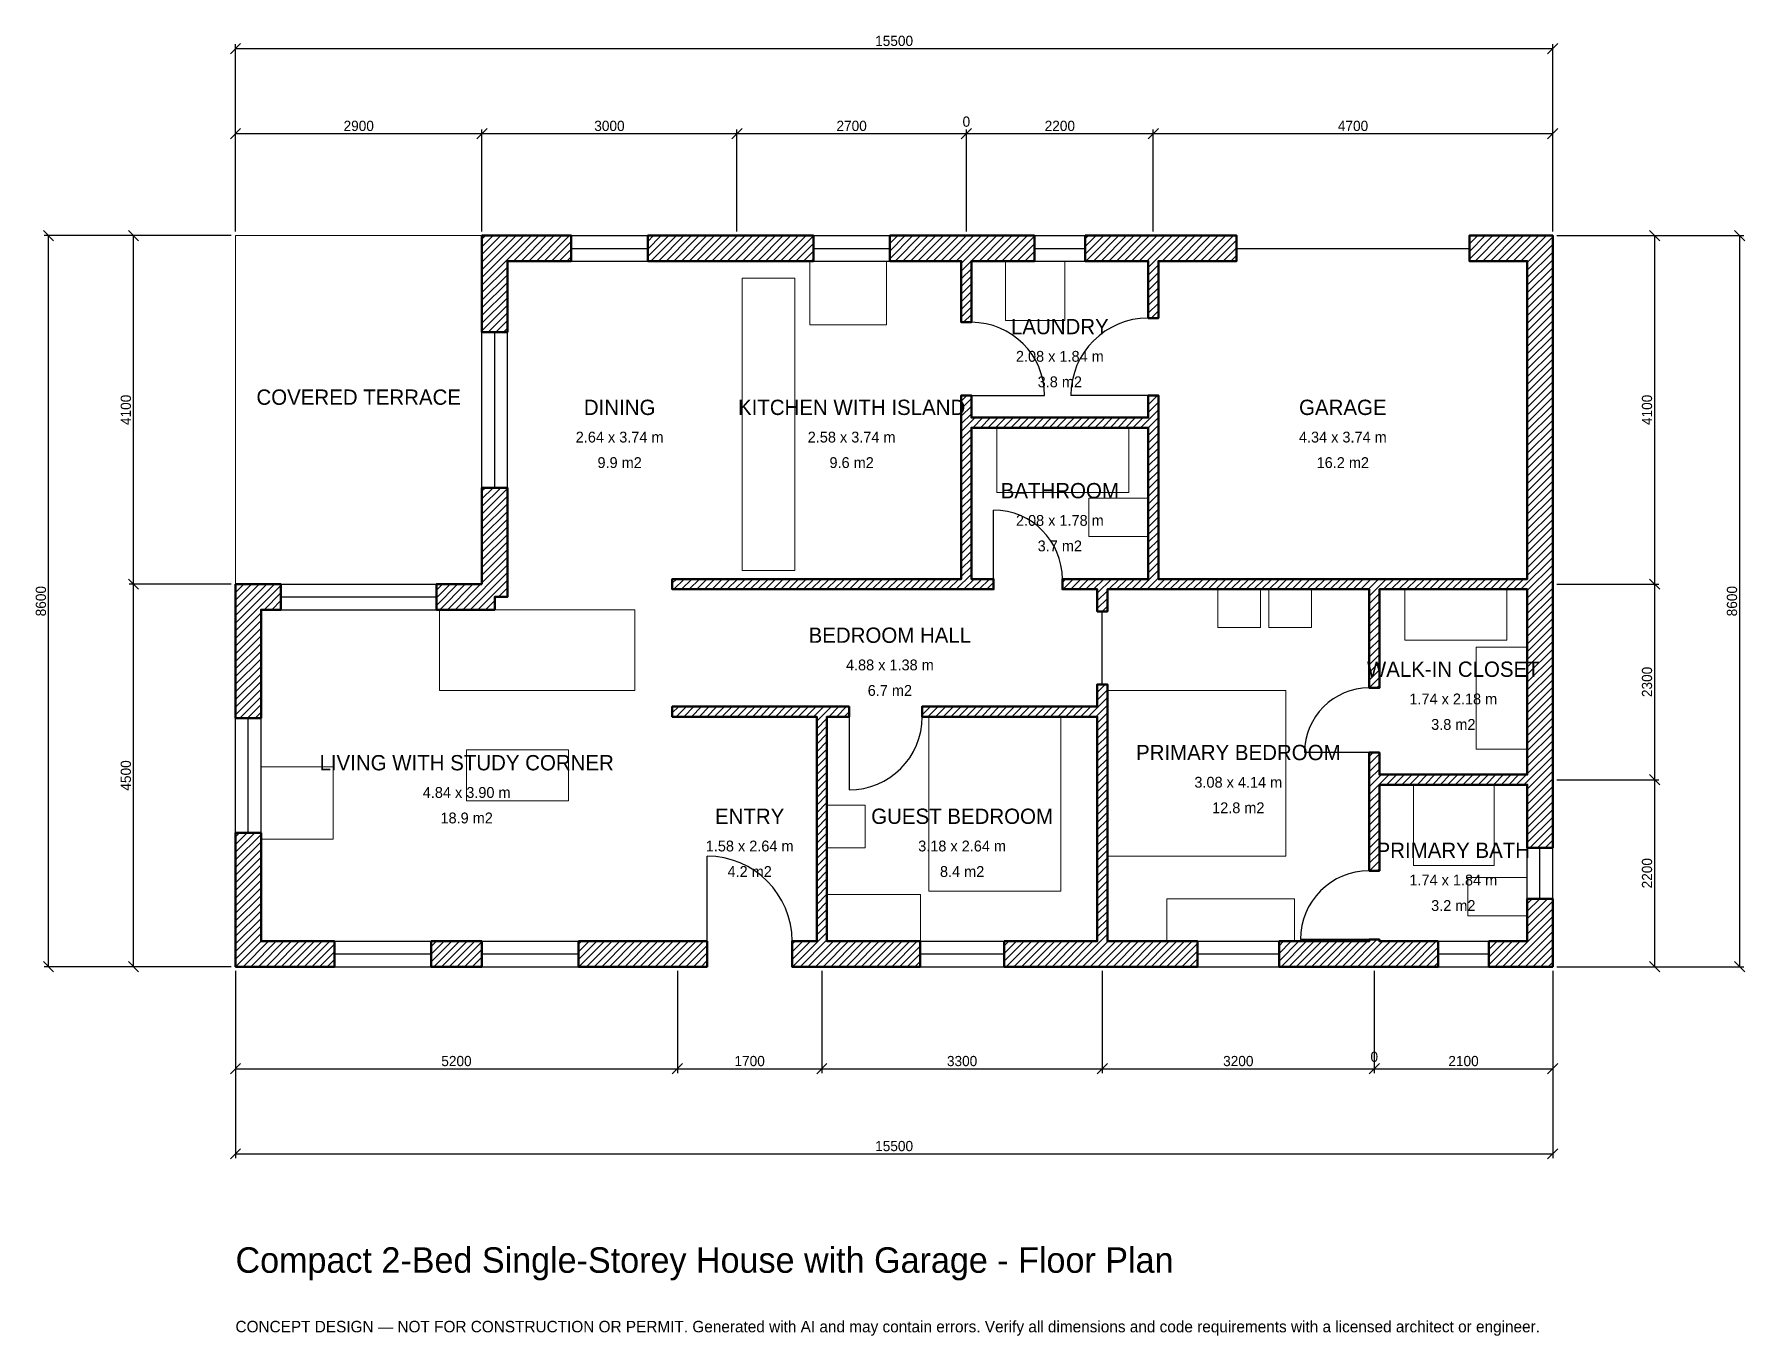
# Model space of a CAD drawing. Header units: millimetres. Extents: x -2369 to 17760, y -4341 to 10969.
import ezdxf
from ezdxf.enums import TextEntityAlignment as Align

# ---------------------------------------------------------------- set-up
doc = ezdxf.new("R2010")
doc.units = ezdxf.units.MM
doc.linetypes.add('DASHED', pattern=[1.524, 1.27, -0.254])
for name, color, linetype, lineweight in [('A-ANNO-DIMS', 1, 'Continuous', 13), ('A-ANNO-TEXT', 7, 'Continuous', 18), ('A-AREA-IDEN', 7, 'Continuous', 18), ('A-DOOR', 2, 'Continuous', 25), ('A-FLOR-FIXT', 9, 'Continuous', 13), ('A-FURN', 9, 'Continuous', 13), ('A-GLAZ', 4, 'Continuous', 25), ('A-SITE-PAVE', 8, 'Continuous', 13), ('A-WALL', 7, 'Continuous', 50), ('A-WALL-PATT', 8, 'Continuous', 13)]:
    doc.layers.add(name, color=color, linetype=linetype, lineweight=lineweight)
doc.dimstyles.new('PLAN', dxfattribs={"dimtxt": 120, "dimasz": 80, "dimexe": 50, "dimexo": 50, "dimgap": 30, "dimtad": 1, "dimdec": 0, "dimtsz": 60, "dimcen": 2.5, "dimclrd": 1, "dimclre": 1, "dimazin": 3, "dimtfac": 1, "dimtmove": 0, "dimatfit": 3})

msp = doc.modelspace()

# ---------------------------------------------------------------- hatches: boundary and pattern name
at = {"layer": 'A-WALL-PATT'}
h = msp.add_hatch(dxfattribs=at)
h.set_pattern_fill('ANSI31', color=8, scale=20)
h.paths.add_polyline_path([(0, 4500.001), (300, 4500.001), (300, 4500), (535, 4500), (535, 4200), (300, 4200), (300, 2925), (0, 2925), (0, 4200), (-0.001, 4200), (-0.001, 4500), (0, 4500), (0, 4500.001)])
h.paths.add_polyline_path([(2900, 4500), (2900, 5635), (3200, 5635), (3200, 4350), (3050, 4350), (3050, 4200), (2365, 4200), (2365, 4500), (2900, 4500)])
h.paths.add_polyline_path([(2900, 8300), (2899.999, 8300), (2899.999, 8600), (2900, 8600), (2900, 8600.001), (3200, 8600.001), (3200, 8600), (3950, 8600), (3950, 8300), (3200, 8300), (3200, 7465), (2900, 7465), (2900, 8300)])
h.paths.add_polyline_path([(5750, 8600), (6050, 8600), (6800, 8600), (6800, 8300), (6050, 8300), (5750, 8300), (4850, 8300), (4850, 8600), (5750, 8600)])
h.paths.add_polyline_path([(8450, 8600), (8450, 8600), (8540, 8600), (8540, 8600.001), (8660, 8600.001), (8660, 8600), (9400, 8600), (9400, 8300), (8750, 8300), (8750, 8300), (8660, 8300), (8660, 7580), (8540, 7580), (8540, 8300), (7700, 8300), (7700, 8600), (8450, 8600)])
h.paths.add_polyline_path([(10740, 8600), (10740, 8600.001), (10860, 8600.001), (10860, 8600), (10950, 8600), (10950, 8600), (11780, 8600), (11780, 8300), (10860, 8300), (10860, 7630), (10740, 7630), (10740, 8300), (10650, 8300), (10650, 8300), (10000, 8300), (10000, 8600), (10740, 8600)])
h.paths.add_polyline_path([(15200, 8600), (15200, 8600.001), (15500, 8600.001), (15500, 8600), (15500.001, 8600), (15500.001, 8300), (15500, 8300), (15500, 4650), (15500, 4560), (15500.001, 4560), (15500.001, 4440), (15500, 4440), (15500, 4350), (15500, 2350), (15500, 2260), (15500.001, 2260), (15500.001, 2140), (15500, 2140), (15500, 2050), (15500, 1400), (15200, 1400), (15200, 2050), (15200, 2140), (13460, 2140), (13460, 1130), (13340, 1130), (13340, 2140), (13340, 2260), (13340, 2520), (13460, 2520), (13460, 2260), (15200, 2260), (15200, 2350), (15200, 4350), (15200, 4440), (13460, 4440), (13460, 3280), (13340, 3280), (13340, 4440), (10860, 4440), (10740, 4440), (10260, 4440), (10260, 4180), (10140, 4180), (10140, 4440), (9730, 4440), (9730, 4560), (10140, 4560), (10260, 4560), (10740, 4560), (10740, 6340), (8660, 6340), (8660, 4560), (8920, 4560), (8920, 4440), (8660, 4440), (8540, 4440), (8540, 4440), (5960, 4440), (5840, 4440), (5140, 4440), (5140, 4560), (5840, 4560), (5960, 4560), (8540, 4560), (8540, 4560), (8540, 6340), (8540, 6340), (8540, 6460), (8540, 6460), (8540, 6720), (8660, 6720), (8660, 6460), (10740, 6460), (10740, 6720), (10860, 6720), (10860, 6460), (10860, 6340), (10860, 4560), (13340, 4560), (13340, 4560), (13460, 4560), (15200, 4560), (15200, 4650), (15200, 8300), (14520, 8300), (14520, 8600), (15200, 8600)])
h.paths.add_polyline_path([(15500, 300), (15500.001, 300), (15500.001, 0), (15500, 0), (15500, -0.001), (15200, -0.001), (15200, 0), (14750, 0), (14750, 300), (15200, 300), (15200, 800), (15500, 800), (15500, 300)])
h.paths.add_polyline_path([(13550, 0), (13460, 0), (13460, -0.001), (13340, -0.001), (13340, 0), (13250, 0), (12280, 0), (12280, 300), (13250, 300), (13340, 300), (13340, 320), (13460, 320), (13460, 300), (13550, 300), (14150, 300), (14150, 0), (13550, 0)])
h.paths.add_polyline_path([(10350, 0), (10260, 0), (10260, -0.001), (10140, -0.001), (10140, 0), (10050, 0), (9045, 0), (9045, 300), (10050, 300), (10140, 300), (10140, 2940), (8080, 2940), (8080, 3060), (10140, 3060), (10140, 3320), (10260, 3320), (10260, 3060), (10260, 2940), (10260, 300), (10350, 300), (11320, 300), (11320, 0), (10350, 0)])
h.paths.add_polyline_path([(7050, 0), (6960, 0), (6960, -0.001), (6840, -0.001), (6840, 0), (6750, 0), (6550, 0), (6550, 300), (6750, 300), (6840, 300), (6840, 2940), (5140, 2940), (5140, 3060), (6840, 3060), (6960, 3060), (7220, 3060), (7220, 2940), (6960, 2940), (6960, 300), (7050, 300), (8055, 300), (8055, 0), (7050, 0)])
h.paths.add_polyline_path([(5350, 0), (5050, 0), (4036.667, 0), (4036.667, 300), (5050, 300), (5350, 300), (5550, 300), (5550, 0), (5350, 0)])
h.paths.add_polyline_path([(2303.333, 0), (2303.333, 300), (2896.667, 300), (2896.667, 0), (2303.333, 0)])
h.paths.add_polyline_path([(300, 0), (300, -0.001), (0, -0.001), (0, 0), (-0.001, 0), (-0.001, 0), (-0.001, 300), (0, 300), (0, 1575), (300, 1575), (300, 300), (1163.333, 300), (1163.333, 0), (300, 0)])

# ---------------------------------------------------------------- linework, layer by layer
at = {"layer": 'A-DOOR', "linetype": 'DASHED'}
msp.add_line((11780, 8450), (14520, 8450), dxfattribs=at)
at = {"layer": 'A-DOOR'}
for p, q in [((8660, 6720), (9520, 6720)), ((10740, 6720), (9830, 6720)), ((8920, 4560), (8920, 5370)), ((10200, 3320), (10200, 4180)), ((7220, 2940), (7220, 2080)), ((13340, 2520), (12580, 2520)), ((5550, 300), (5550, 1300)), ((13340, 320), (12530, 320))]:
    msp.add_line(p, q, dxfattribs=at)
for centre, radius, start, end in [((8660, 6720), 860, 0, 90), ((10740, 6720), 910, 90, 180), ((8920, 4560), 810, 0, 90), ((13340, 2520), 760, 90, 180), ((7220, 2940), 860, 270, 360), ((5550, 300), 1000, 0, 90), ((13340, 320), 810, 90, 180)]:
    msp.add_arc(centre, radius, start, end, dxfattribs=at)
at = {"layer": 'A-FLOR-FIXT'}
for points in [[(5960, 4660), (6580, 4660), (6580, 8100), (5960, 8100)], [(8960, 5580), (10510, 5580), (10510, 6340), (8960, 6340)], [(10040, 5060), (10740, 5060), (10740, 5510), (10040, 5510)], [(13860, 1190), (14810, 1190), (14810, 2140), (13860, 2140)], [(14500, 600), (15200, 600), (15200, 1050), (14500, 1050)]]:
    msp.add_lwpolyline(points, close=True, dxfattribs=at)
at = {"layer": 'A-FURN'}
for points in [[(6760, 7550), (7660, 7550), (7660, 8300), (6760, 8300)], [(9060, 7600), (9760, 7600), (9760, 8300), (9060, 8300)], [(11560, 3990), (12060, 3990), (12060, 4440), (11560, 4440)], [(12160, 3990), (12660, 3990), (12660, 4440), (12160, 4440)], [(13760, 3840), (14960, 3840), (14960, 4440), (13760, 4440)], [(2400, 3250), (4700, 3250), (4700, 4200), (2400, 4200)], [(14600, 2560), (15200, 2560), (15200, 3760), (14600, 3760)], [(10260, 1300), (12360, 1300), (12360, 3250), (10260, 3250)], [(8160, 890), (9710, 890), (9710, 2940), (8160, 2940)], [(2720, 1950), (3920, 1950), (3920, 2550), (2720, 2550)], [(300, 1500), (1150, 1500), (1150, 2350), (300, 2350)], [(6960, 1400), (7410, 1400), (7410, 1900), (6960, 1900)], [(6960, 300), (8060, 300), (8060, 850), (6960, 850)], [(10960, 300), (12460, 300), (12460, 800), (10960, 800)]]:
    msp.add_lwpolyline(points, close=True, dxfattribs=at)
at = {"layer": 'A-GLAZ'}
for p, q in [((3950, 8600), (4850, 8600)), ((6800, 8600), (7700, 8600)), ((9400, 8600), (10000, 8600)), ((3950, 8450), (4850, 8450)), ((3950, 8300), (4850, 8300)), ((6800, 8450), (7700, 8450)), ((6800, 8300), (7700, 8300)), ((9400, 8450), (10000, 8450)), ((9400, 8300), (10000, 8300)), ((2900, 5635), (2900, 7465)), ((3050, 5635), (3050, 7465)), ((3200, 5635), (3200, 7465)), ((535, 4500), (2365, 4500)), ((535, 4350), (2365, 4350)), ((535, 4200), (2365, 4200)), ((0, 1575), (0, 2925)), ((150, 1575), (150, 2925)), ((300, 1575), (300, 2925)), ((15200, 800), (15200, 1400)), ((15350, 800), (15350, 1400)), ((15500, 800), (15500, 1400)), ((1163.333, 300), (2303.333, 300)), ((2896.667, 300), (4036.667, 300)), ((8055, 300), (9045, 300)), ((11320, 300), (12280, 300)), ((14150, 300), (14750, 300)), ((1163.333, 150), (2303.333, 150)), ((1163.333, 0), (2303.333, 0)), ((2896.667, 150), (4036.667, 150)), ((2896.667, 0), (4036.667, 0)), ((8055, 150), (9045, 150)), ((8055, 0), (9045, 0)), ((11320, 150), (12280, 150)), ((11320, 0), (12280, 0)), ((14150, 150), (14750, 150)), ((14150, 0), (14750, 0))]:
    msp.add_line(p, q, dxfattribs=at)
at = {"layer": 'A-SITE-PAVE', "linetype": 'DASHED'}
msp.add_lwpolyline([(0, 4500), (2900, 4500), (2900, 8600), (0, 8600)], close=True, dxfattribs=at)
at = {"layer": 'A-WALL'}
for points in [[(2900, 8300), (2899.999, 8300), (2899.999, 8600), (2900, 8600), (2900, 8600.001), (3200, 8600.001), (3200, 8600), (3950, 8600), (3950, 8300), (3200, 8300), (3200, 7465), (2900, 7465), (2900, 8300)], [(5750, 8600), (6050, 8600), (6800, 8600), (6800, 8300), (6050, 8300), (5750, 8300), (4850, 8300), (4850, 8600), (5750, 8600)], [(15200, 8600), (15200, 8600.001), (15500, 8600.001), (15500, 8600), (15500.001, 8600), (15500.001, 8300), (15500, 8300), (15500, 4650), (15500, 4560), (15500.001, 4560), (15500.001, 4440), (15500, 4440), (15500, 4350), (15500, 2350), (15500, 2260), (15500.001, 2260), (15500.001, 2140), (15500, 2140), (15500, 2050), (15500, 1400), (15200, 1400), (15200, 2050), (15200, 2140), (13460, 2140), (13460, 1130), (13340, 1130), (13340, 2140), (13340, 2260), (13340, 2520), (13460, 2520), (13460, 2260), (15200, 2260), (15200, 2350), (15200, 4350), (15200, 4440), (13460, 4440), (13460, 3280), (13340, 3280), (13340, 4440), (10860, 4440), (10740, 4440), (10260, 4440), (10260, 4180), (10140, 4180), (10140, 4440), (9730, 4440), (9730, 4560), (10140, 4560), (10260, 4560), (10740, 4560), (10740, 6340), (8660, 6340), (8660, 4560), (8920, 4560), (8920, 4440), (8660, 4440), (8540, 4440), (8540, 4440), (5960, 4440), (5840, 4440), (5140, 4440), (5140, 4560), (5840, 4560), (5960, 4560), (8540, 4560), (8540, 4560), (8540, 6340), (8540, 6340), (8540, 6460), (8540, 6460), (8540, 6720), (8660, 6720), (8660, 6460), (10740, 6460), (10740, 6720), (10860, 6720), (10860, 6460), (10860, 6340), (10860, 4560), (13340, 4560), (13340, 4560), (13460, 4560), (15200, 4560), (15200, 4650), (15200, 8300), (14520, 8300), (14520, 8600), (15200, 8600)], [(8450, 8600), (8450, 8600), (8540, 8600), (8540, 8600.001), (8660, 8600.001), (8660, 8600), (9400, 8600), (9400, 8300), (8750, 8300), (8750, 8300), (8660, 8300), (8660, 7580), (8540, 7580), (8540, 8300), (7700, 8300), (7700, 8600), (8450, 8600)], [(10740, 8600), (10740, 8600.001), (10860, 8600.001), (10860, 8600), (10950, 8600), (10950, 8600), (11780, 8600), (11780, 8300), (10860, 8300), (10860, 7630), (10740, 7630), (10740, 8300), (10650, 8300), (10650, 8300), (10000, 8300), (10000, 8600), (10740, 8600)], [(2900, 4500), (2900, 5635), (3200, 5635), (3200, 4350), (3050, 4350), (3050, 4200), (2365, 4200), (2365, 4500), (2900, 4500)], [(0, 4500.001), (300, 4500.001), (300, 4500), (535, 4500), (535, 4200), (300, 4200), (300, 2925), (0, 2925), (0, 4200), (-0.001, 4200), (-0.001, 4500), (0, 4500), (0, 4500.001)], [(10350, 0), (10260, 0), (10260, -0.001), (10140, -0.001), (10140, 0), (10050, 0), (9045, 0), (9045, 300), (10050, 300), (10140, 300), (10140, 2940), (8080, 2940), (8080, 3060), (10140, 3060), (10140, 3320), (10260, 3320), (10260, 3060), (10260, 2940), (10260, 300), (10350, 300), (11320, 300), (11320, 0), (10350, 0)], [(7050, 0), (6960, 0), (6960, -0.001), (6840, -0.001), (6840, 0), (6750, 0), (6550, 0), (6550, 300), (6750, 300), (6840, 300), (6840, 2940), (5140, 2940), (5140, 3060), (6840, 3060), (6960, 3060), (7220, 3060), (7220, 2940), (6960, 2940), (6960, 300), (7050, 300), (8055, 300), (8055, 0), (7050, 0)], [(300, 0), (300, -0.001), (0, -0.001), (0, 0), (-0.001, 0), (-0.001, 0), (-0.001, 300), (0, 300), (0, 1575), (300, 1575), (300, 300), (1163.333, 300), (1163.333, 0), (300, 0)], [(15500, 300), (15500.001, 300), (15500.001, 0), (15500, 0), (15500, -0.001), (15200, -0.001), (15200, 0), (14750, 0), (14750, 300), (15200, 300), (15200, 800), (15500, 800), (15500, 300)], [(2303.333, 0), (2303.333, 300), (2896.667, 300), (2896.667, 0), (2303.333, 0)], [(5350, 0), (5050, 0), (4036.667, 0), (4036.667, 300), (5050, 300), (5350, 300), (5550, 300), (5550, 0), (5350, 0)], [(13550, 0), (13460, 0), (13460, -0.001), (13340, -0.001), (13340, 0), (13250, 0), (12280, 0), (12280, 300), (13250, 300), (13340, 300), (13340, 320), (13460, 320), (13460, 300), (13550, 300), (14150, 300), (14150, 0), (13550, 0)]]:
    msp.add_lwpolyline(points, close=True, dxfattribs=at)

# ---------------------------------------------------------------- texts
at = {"layer": 'A-ANNO-TEXT'}
for s, height, p in [('Compact 2-Bed Single-Storey House with Garage - Floor Plan', 300, (0, -3600)), ('CONCEPT DESIGN — NOT FOR CONSTRUCTION OR PERMIT. Generated with AI and may contain errors. Verify all dimensions and code requirements with a licensed architect or engineer.', 135, (0, -4300))]:
    msp.add_text(s, height=height, dxfattribs=at).set_placement(p)
at = {"layer": 'A-AREA-IDEN'}
for s, height, p in [('LAUNDRY', 180, (9700, 7530)), ('2.08 x 1.84 m', 127.5, (9700, 7180)), ('3.8 m2', 127.5, (9700, 6880)), ('COVERED TERRACE', 180, (1450, 6700)), ('DINING', 180, (4520, 6580)), ('KITCHEN WITH ISLAND', 180, (7250, 6580)), ('GARAGE', 180, (13030, 6580)), ('2.64 x 3.74 m', 127.5, (4520, 6230)), ('2.58 x 3.74 m', 127.5, (7250, 6230)), ('4.34 x 3.74 m', 127.5, (13030, 6230)), ('9.9 m2', 127.5, (4520, 5930)), ('9.6 m2', 127.5, (7250, 5930)), ('16.2 m2', 127.5, (13030, 5930)), ('BATHROOM', 180, (9700, 5600)), ('2.08 x 1.78 m', 127.5, (9700, 5250)), ('3.7 m2', 127.5, (9700, 4950)), ('BEDROOM HALL', 180, (7700, 3900)), ('4.88 x 1.38 m', 127.5, (7700, 3550)), ('WALK-IN CLOSET', 180, (14330, 3500)), ('6.7 m2', 127.5, (7700, 3250)), ('1.74 x 2.18 m', 127.5, (14330, 3150)), ('3.8 m2', 127.5, (14330, 2850)), ('LIVING WITH STUDY CORNER', 180, (2720, 2400)), ('PRIMARY BEDROOM', 180, (11800, 2520)), ('3.08 x 4.14 m', 127.5, (11800, 2170)), ('4.84 x 3.90 m', 127.5, (2720, 2050)), ('18.9 m2', 127.5, (2720, 1750)), ('ENTRY', 180, (6050, 1770)), ('GUEST BEDROOM', 180, (8550, 1770)), ('12.8 m2', 127.5, (11800, 1870)), ('1.58 x 2.64 m', 127.5, (6050, 1420)), ('3.18 x 2.64 m', 127.5, (8550, 1420)), ('PRIMARY BATH', 180, (14330, 1370)), ('4.2 m2', 127.5, (6050, 1120)), ('8.4 m2', 127.5, (8550, 1120)), ('1.74 x 1.84 m', 127.5, (14330, 1020)), ('3.2 m2', 127.5, (14330, 720))]:
    msp.add_text(s, height=height, dxfattribs=at).set_placement(p, align=Align.MIDDLE_CENTER)

# ---------------------------------------------------------------- dimensions: what is measured, and where the dimension line sits
at = {"layer": 'A-ANNO-DIMS'}
for base, p1, p2, text in [((0, 10800), (0, 8600), (15500, 8600), '15500'), ((0, 9800), (0, 8600), (2900, 8600), '2900'), ((2900, 9800), (2900, 8600), (5900, 8600), '3000'), ((5900, 9800), (5900, 8600), (8600, 8600), '2700'), ((8600, 9800), (8600, 8600), (8600, 8600), '0'), ((8600, 9800), (8600, 8600), (10800, 8600), '2200'), ((10800, 9800), (10800, 8600), (15500, 8600), '4700'), ((0, -1200), (0, 0), (5200, 0), '5200'), ((0, -2200), (0, 0), (15500, 0), '15500'), ((5200, -1200), (5200, 0), (6900, 0), '1700'), ((6900, -1200), (6900, 0), (10200, 0), '3300'), ((10200, -1200), (10200, 0), (13400, 0), '3200'), ((13400, -1200), (13400, 0), (13400, 0), '0'), ((13400, -1200), (13400, 0), (15500, 0), '2100')]:
    msp.add_linear_dim(base=base, p1=p1, p2=p2, text=text, dimstyle='PLAN', dxfattribs=at).render()
for base, p1, p2, text in [((-2200, 0), (0, 0), (0, 8600), '8600'), ((-1200, 4500), (0, 4500), (0, 8600), '4100'), ((16700, 4500), (15500, 4500), (15500, 8600), '4100'), ((17700, 0), (15500, 0), (15500, 8600), '8600'), ((-1200, 0), (0, 0), (0, 4500), '4500'), ((16700, 2200), (15500, 2200), (15500, 4500), '2300'), ((16700, 0), (15500, 0), (15500, 2200), '2200')]:
    msp.add_linear_dim(base=base, p1=p1, p2=p2, angle=90, text=text, dimstyle='PLAN', dxfattribs=at).render()

doc.saveas('drawing.dxf')
